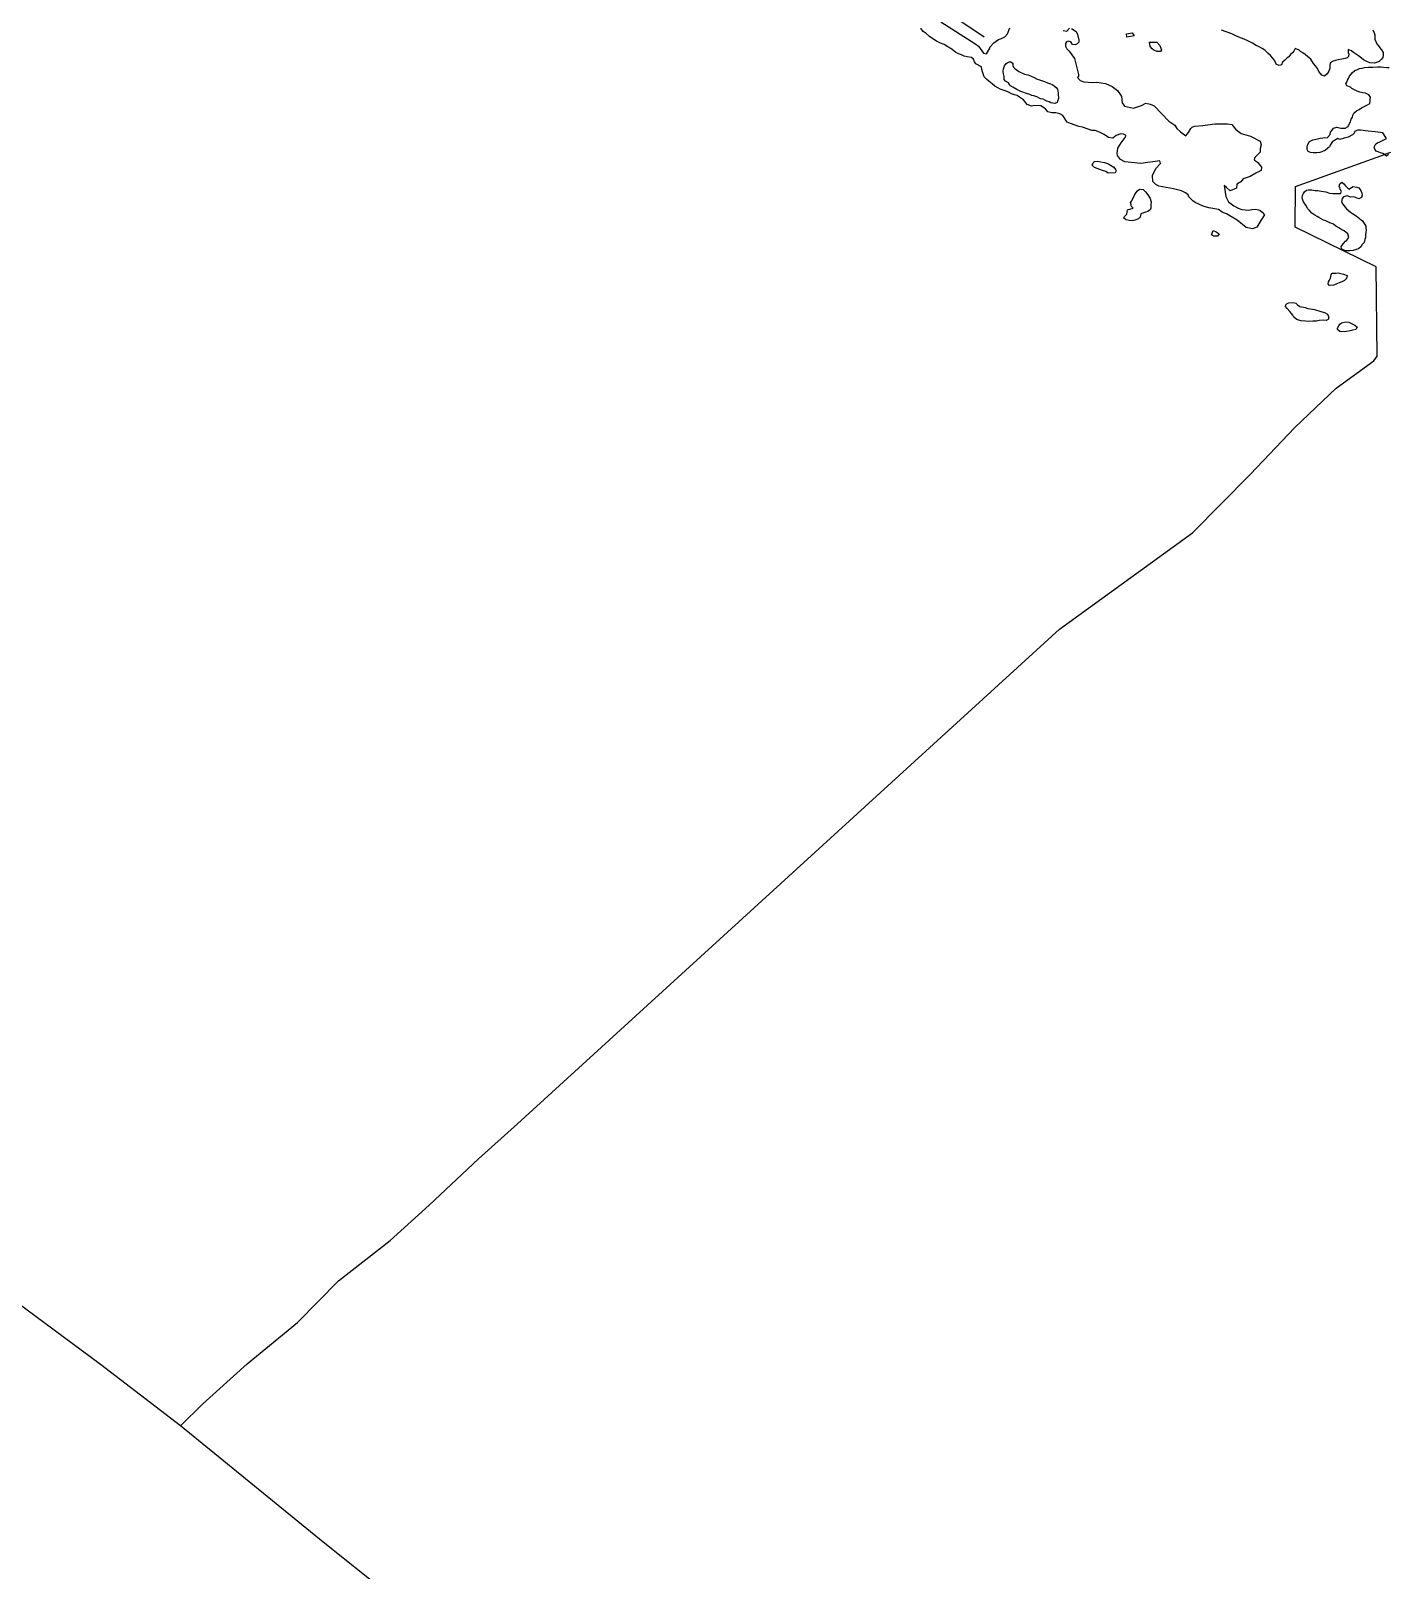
# Model space of a CAD drawing. Header units: metres. Extents: x 13.21 to 19.52, y 42.14 to 46.62.
# Drawn here: x 15.0151 to 15.2191, y 43.6632 to 43.8948 of the extents above; entities that cross this region are included whole.
import ezdxf

# ---------------------------------------------------------------- set-up
doc = ezdxf.new("R2010")
doc.units = ezdxf.units.M
doc.header["$MEASUREMENT"] = 0
for name, color, linetype in [('CESTE', 5, 'Continuous'), ('granica', 2, 'Continuous'), ('hr', 9, 'Continuous')]:
    doc.layers.add(name, color=color, linetype=linetype)

msp = doc.modelspace()

# ---------------------------------------------------------------- linework, layer by layer
at = {"layer": 'CESTE'}
msp.add_lwpolyline([(15.14727, 43.90145), (15.15849, 43.89386)], dxfattribs=at)
at = {"layer": 'granica'}
for points in [[(15.0376, 43.68496), (15.04096, 43.68828), (15.04761, 43.69429), (15.05518, 43.70048), (15.06135, 43.70677), (15.06913, 43.71283), (15.075, 43.71816), (15.08242, 43.72511), (15.08828, 43.73037), (15.16981, 43.8048), (15.1898, 43.8193), (15.19851, 43.82804), (15.20523, 43.83514), (15.21144, 43.84104), (15.21711, 43.84517), (15.2176, 43.84586), (15.21743, 43.85927), (15.20529, 43.86526), (15.20532, 43.87137), (15.21873, 43.87616), (15.21901, 43.87596), (15.2193, 43.87622)], [(15.08169, 43.64938), (15.05853, 43.66792), (15.0376, 43.68496), (15.02555, 43.69419), (15.00462, 43.70966)]]:
    msp.add_lwpolyline(points, dxfattribs=at)
at = {"layer": 'hr'}
for points in [[(15.17163, 43.89512), (15.17233, 43.89469), (15.17255, 43.89423), (15.17274, 43.89338), (15.17271, 43.89306), (15.17249, 43.89281), (15.1722, 43.8927), (15.17176, 43.89272), (15.1715, 43.89315), (15.17115, 43.89324), (15.17087, 43.89312), (15.17072, 43.89287), (15.17074, 43.89248), (15.1709, 43.8921), (15.17129, 43.89175), (15.17208, 43.89064), (15.17266, 43.88823), (15.17269, 43.88798), (15.17253, 43.88776), (15.17294, 43.88731), (15.17349, 43.88713), (15.17482, 43.88702), (15.17542, 43.88705), (15.17675, 43.88684), (15.17773, 43.88643), (15.17856, 43.88581), (15.17901, 43.88515), (15.17913, 43.88492), (15.17927, 43.88398), (15.17958, 43.88346), (15.18006, 43.88334), (15.18095, 43.88315), (15.18214, 43.88356), (15.18279, 43.8839), (15.18348, 43.88374), (15.18406, 43.88349), (15.18625, 43.8812), (15.18719, 43.88059), (15.18749, 43.88009), (15.18803, 43.8796), (15.18882, 43.87901), (15.18923, 43.87947), (15.18957, 43.88009), (15.18979, 43.88029), (15.19014, 43.88045), (15.1914, 43.88056), (15.1932, 43.88078), (15.19511, 43.88082), (15.19573, 43.88071), (15.19633, 43.87993), (15.19716, 43.87936), (15.19855, 43.87895), (15.19998, 43.87817), (15.20014, 43.87765), (15.19999, 43.8771), (15.19999, 43.87653), (15.19919, 43.87575), (15.19912, 43.87538), (15.19967, 43.87496), (15.20018, 43.87429), (15.20013, 43.87377), (15.19936, 43.8734), (15.19848, 43.87288), (15.19745, 43.87251), (15.19708, 43.87206), (15.19647, 43.87171), (15.19642, 43.87113), (15.19549, 43.87072), (15.19495, 43.87121), (15.19457, 43.87151), (15.19482, 43.86986), (15.19502, 43.86945), (15.19524, 43.86909), (15.19606, 43.86845), (15.19667, 43.86812), (15.19727, 43.86792), (15.19825, 43.8678), (15.19876, 43.86792), (15.19933, 43.86795), (15.19993, 43.86781), (15.20032, 43.86751), (15.20067, 43.8671), (15.20011, 43.86628), (15.19948, 43.86524), (15.19886, 43.86498), (15.19788, 43.86522), (15.19654, 43.86629), (15.19493, 43.86725), (15.19429, 43.86752), (15.19375, 43.86791), (15.19226, 43.86817), (15.19141, 43.86842), (15.19023, 43.86894), (15.18985, 43.8692), (15.18925, 43.86984), (15.18915, 43.87011), (15.18877, 43.87043), (15.18817, 43.87072), (15.18697, 43.87102), (15.18474, 43.87141), (15.18429, 43.87165), (15.18386, 43.87214), (15.18382, 43.87305), (15.18429, 43.87408), (15.18499, 43.87484), (15.18489, 43.87523), (15.18207, 43.87483), (15.17966, 43.87506), (15.17899, 43.87541), (15.17854, 43.87602), (15.17848, 43.87634), (15.17861, 43.87714), (15.17909, 43.87794), (15.17972, 43.87873), (15.17985, 43.87902), (15.17943, 43.87925), (15.17905, 43.87927), (15.17835, 43.87902), (15.17782, 43.87865), (15.17721, 43.87872), (15.17655, 43.8792), (15.17582, 43.87954), (15.17518, 43.87977), (15.1747, 43.87981), (15.17328, 43.88031), (15.17271, 43.8804), (15.17147, 43.88084), (15.17099, 43.88107), (15.17033, 43.88203), (15.16988, 43.88231), (15.16928, 43.88244), (15.16867, 43.88243), (15.16807, 43.8826), (15.16773, 43.88306), (15.16702, 43.88349), (15.16601, 43.88354), (15.1656, 43.88346), (15.16497, 43.88372), (15.16442, 43.88442), (15.16379, 43.88481), (15.16344, 43.88504), (15.16305, 43.88515), (15.16258, 43.88533), (15.16213, 43.88558), (15.16179, 43.8857), (15.16121, 43.88591), (15.16089, 43.88602), (15.16054, 43.8862), (15.16011, 43.88645), (15.15969, 43.88682), (15.15921, 43.88721), (15.15887, 43.88746), (15.15848, 43.88789), (15.15836, 43.88831), (15.15826, 43.88861), (15.15816, 43.88895), (15.1581, 43.88935), (15.15724, 43.88984), (15.15704, 43.89014), (15.1569, 43.89052), (15.15657, 43.89078), (15.15594, 43.89087), (15.15549, 43.891), (15.15508, 43.89116), (15.15455, 43.89139), (15.15419, 43.89157), (15.15349, 43.89212), (15.15304, 43.89237), (15.15245, 43.89271), (15.1519, 43.89294), (15.15133, 43.89321), (15.15076, 43.89357), (15.15026, 43.89392), (15.14977, 43.89438), (15.14933, 43.8947), (15.14896, 43.89518)], [(15.15199, 43.89615), (15.1571, 43.89288), (15.15761, 43.89247), (15.1584, 43.89141), (15.15885, 43.89132), (15.1593, 43.89206), (15.15939, 43.89237), (15.15996, 43.89299), (15.16066, 43.8935), (15.1611, 43.89361), (15.16161, 43.89387), (15.16198, 43.89435), (15.16236, 43.89522)], [(15.17039, 43.89486), (15.1709, 43.89475), (15.17131, 43.89517)], [(15.21695, 43.89496), (15.21717, 43.89446), (15.21727, 43.89416), (15.21724, 43.89352), (15.21739, 43.89316), (15.21753, 43.89283), (15.21781, 43.89254), (15.218, 43.89221), (15.21826, 43.89192), (15.21848, 43.89151), (15.21848, 43.89114), (15.21844, 43.89075), (15.21819, 43.89048), (15.21788, 43.89018), (15.21718, 43.88993), (15.21648, 43.88999), (15.21604, 43.89018), (15.21553, 43.89041), (15.21524, 43.89066), (15.21477, 43.89102), (15.21436, 43.89132), (15.21404, 43.89155), (15.21372, 43.8918), (15.21324, 43.89196), (15.21322, 43.89155), (15.21334, 43.89129), (15.21328, 43.89093), (15.21311, 43.89073), (15.21277, 43.89061), (15.21229, 43.8905), (15.21172, 43.89041), (15.21135, 43.89034), (15.21096, 43.8902), (15.21052, 43.88997), (15.21048, 43.88954), (15.21046, 43.88917), (15.21033, 43.88871), (15.21008, 43.88832), (15.20969, 43.88795), (15.20928, 43.88813), (15.20881, 43.88868), (15.20862, 43.8891), (15.20833, 43.8895), (15.20802, 43.88985), (15.20779, 43.89026), (15.2076, 43.89051), (15.20719, 43.8909), (15.20678, 43.89124), (15.2064, 43.8915), (15.20607, 43.8917), (15.20585, 43.89187), (15.20528, 43.89214), (15.20507, 43.89175), (15.2049, 43.89154), (15.20455, 43.89122), (15.2043, 43.8909), (15.20405, 43.89072), (15.20373, 43.89039), (15.20338, 43.89007), (15.20323, 43.88968), (15.20288, 43.88955), (15.20243, 43.88978), (15.20221, 43.89025), (15.20189, 43.89067), (15.20158, 43.89106), (15.20116, 43.89144), (15.20072, 43.89186), (15.20028, 43.89213), (15.19977, 43.89243), (15.19942, 43.89259), (15.19885, 43.89293), (15.19815, 43.89329), (15.19758, 43.89355), (15.19681, 43.89382), (15.19624, 43.8941), (15.19573, 43.89434), (15.19417, 43.89487)], [(15.21963, 43.87648), (15.21873, 43.87616), (15.21846, 43.87633), (15.21811, 43.87643), (15.21777, 43.87659), (15.21746, 43.87671), (15.21726, 43.877), (15.21713, 43.8773), (15.21724, 43.87751), (15.21742, 43.87778), (15.21765, 43.87794), (15.218, 43.87807), (15.21831, 43.87823), (15.21859, 43.87838), (15.21901, 43.8786), (15.21846, 43.87944), (15.21732, 43.8796), (15.21623, 43.87969), (15.21509, 43.87986), (15.21469, 43.87982), (15.21418, 43.87963), (15.21412, 43.8794), (15.21389, 43.87912), (15.21326, 43.87878), (15.21263, 43.87866), (15.21199, 43.87846), (15.21171, 43.87857), (15.2112, 43.8783), (15.21089, 43.87814), (15.21054, 43.87759), (15.21042, 43.87736), (15.21019, 43.87715), (15.20982, 43.87686), (15.20927, 43.87658), (15.20896, 43.87647), (15.20855, 43.87642), (15.20797, 43.87646), (15.20759, 43.87651), (15.20724, 43.87664), (15.20708, 43.87694), (15.20708, 43.87728), (15.20714, 43.87752), (15.20721, 43.87779), (15.20743, 43.87814), (15.20791, 43.87839), (15.20844, 43.8785), (15.20901, 43.87862), (15.20942, 43.87867), (15.21012, 43.87874), (15.21053, 43.87921), (15.2106, 43.87954), (15.21082, 43.87985), (15.21101, 43.88015), (15.21155, 43.88031), (15.21212, 43.88013), (15.21279, 43.88013), (15.21323, 43.8804), (15.21339, 43.88075), (15.21358, 43.8811), (15.2137, 43.8815), (15.21387, 43.88182), (15.21393, 43.88212), (15.21408, 43.88242), (15.21449, 43.88276), (15.21488, 43.88297), (15.21525, 43.88322), (15.21573, 43.88343), (15.21614, 43.88364), (15.21649, 43.88386), (15.21653, 43.88419), (15.21653, 43.88448), (15.21662, 43.88483), (15.21637, 43.88517), (15.21586, 43.88542), (15.21547, 43.88547), (15.215, 43.88558), (15.21459, 43.88571), (15.21411, 43.88595), (15.21379, 43.8861), (15.21357, 43.88629), (15.21304, 43.88652), (15.2129, 43.88681), (15.21303, 43.88706), (15.21313, 43.88739), (15.21328, 43.88764), (15.21344, 43.88796), (15.21367, 43.88825), (15.21388, 43.88853), (15.21423, 43.8888), (15.21455, 43.88894), (15.21496, 43.8891), (15.21537, 43.88919), (15.21572, 43.88926), (15.21632, 43.88934), (15.21693, 43.88931), (15.21765, 43.88936), (15.21822, 43.88936), (15.21855, 43.88933), (15.21902, 43.88929), (15.21943, 43.88927)]]:
    msp.add_lwpolyline(points, dxfattribs=at)
for points in [[(15.17997, 43.89383), (15.17991, 43.89432), (15.18073, 43.89447), (15.18105, 43.89401), (15.17997, 43.89383)], [(15.18501, 43.89166), (15.18444, 43.89168), (15.18401, 43.89186), (15.18375, 43.89209), (15.18344, 43.89244), (15.18334, 43.89308), (15.18445, 43.89306), (15.18489, 43.89257), (15.18505, 43.89218), (15.18514, 43.89191), (15.18501, 43.89166)], [(15.16457, 43.88829), (15.16508, 43.88815), (15.16546, 43.88802), (15.166, 43.88779), (15.16645, 43.88751), (15.16683, 43.88742), (15.16728, 43.88727), (15.16757, 43.88717), (15.168, 43.88697), (15.16845, 43.88679), (15.16871, 43.88669), (15.16902, 43.88649), (15.16934, 43.88626), (15.1695, 43.88601), (15.16956, 43.88569), (15.1696, 43.88541), (15.1696, 43.88507), (15.16966, 43.88482), (15.16966, 43.88459), (15.16954, 43.88422), (15.16945, 43.884), (15.16912, 43.88384), (15.16853, 43.88397), (15.16824, 43.88413), (15.16792, 43.88422), (15.16735, 43.8845), (15.16694, 43.88456), (15.16639, 43.88484), (15.16598, 43.88502), (15.16565, 43.88507), (15.16534, 43.88522), (15.16483, 43.88538), (15.16432, 43.88556), (15.16398, 43.88568), (15.16339, 43.88595), (15.16282, 43.88632), (15.16244, 43.88652), (15.16231, 43.88673), (15.16213, 43.88696), (15.1617, 43.8872), (15.16152, 43.88748), (15.16148, 43.88794), (15.16138, 43.88833), (15.16136, 43.88865), (15.16139, 43.88909), (15.16157, 43.88952), (15.16182, 43.88987), (15.16205, 43.89), (15.1624, 43.89018), (15.16282, 43.88991), (15.16282, 43.88957), (15.16288, 43.88934), (15.16307, 43.88916), (15.16329, 43.88898), (15.16371, 43.88868), (15.16457, 43.88829)], [(15.17713, 43.87337), (15.17678, 43.87362), (15.17627, 43.87377), (15.17589, 43.87391), (15.17509, 43.87423), (15.17475, 43.87458), (15.17487, 43.87492), (15.1751, 43.87512), (15.17557, 43.87517), (15.17602, 43.87506), (15.17661, 43.87499), (15.17718, 43.87476), (15.17751, 43.8746), (15.17798, 43.87426), (15.17826, 43.87394), (15.17836, 43.87375), (15.17818, 43.87341), (15.17713, 43.87337)], [(15.20951, 43.87062), (15.20986, 43.87057), (15.21043, 43.87039), (15.21094, 43.8703), (15.21137, 43.8703), (15.21211, 43.87034), (15.21226, 43.87062), (15.21205, 43.87095), (15.21197, 43.87117), (15.21191, 43.87144), (15.21198, 43.87179), (15.21229, 43.872), (15.21257, 43.87179), (15.21283, 43.87149), (15.21333, 43.87097), (15.214, 43.87136), (15.21455, 43.87127), (15.21484, 43.87115), (15.21514, 43.87079), (15.21531, 43.87037), (15.21534, 43.87005), (15.21524, 43.86973), (15.21482, 43.86951), (15.21411, 43.8698), (15.21364, 43.86977), (15.21309, 43.86996), (15.21255, 43.86982), (15.21233, 43.86957), (15.21226, 43.86906), (15.21246, 43.86872), (15.21281, 43.86824), (15.21297, 43.86801), (15.21357, 43.86749), (15.21389, 43.86732), (15.21442, 43.86694), (15.21497, 43.86658), (15.21519, 43.86637), (15.21538, 43.86619), (15.21554, 43.86598), (15.21576, 43.86568), (15.21588, 43.86541), (15.21592, 43.86509), (15.21596, 43.86484), (15.21592, 43.86445), (15.21583, 43.86408), (15.21583, 43.86369), (15.21576, 43.86341), (15.21564, 43.86296), (15.21535, 43.86264), (15.21516, 43.86229), (15.21481, 43.86202), (15.21444, 43.86188), (15.21399, 43.86177), (15.21348, 43.86172), (15.21288, 43.8617), (15.2124, 43.86188), (15.21225, 43.86206), (15.21218, 43.86236), (15.21253, 43.8628), (15.21282, 43.86314), (15.21304, 43.8633), (15.21335, 43.86369), (15.21317, 43.86427), (15.21262, 43.8647), (15.21231, 43.86483), (15.21186, 43.86515), (15.21138, 43.86543), (15.21101, 43.8657), (15.21046, 43.86593), (15.20989, 43.86621), (15.20954, 43.86632), (15.20916, 43.8665), (15.20885, 43.8667), (15.20856, 43.86687), (15.20821, 43.86707), (15.20779, 43.86735), (15.20742, 43.86776), (15.20714, 43.86808), (15.20694, 43.86849), (15.20671, 43.86876), (15.20647, 43.86915), (15.20637, 43.86947), (15.20631, 43.86972), (15.20637, 43.87002), (15.2065, 43.8703), (15.20668, 43.87055), (15.20697, 43.8708), (15.20728, 43.87087), (15.20779, 43.87089), (15.20826, 43.87078), (15.20865, 43.87075), (15.20951, 43.87062)], [(15.1811, 43.87007), (15.18135, 43.87049), (15.18154, 43.87074), (15.18186, 43.87096), (15.1824, 43.87092), (15.18275, 43.87056), (15.18313, 43.87012), (15.18348, 43.86955), (15.1836, 43.86904), (15.18357, 43.86861), (15.18357, 43.86809), (15.18345, 43.86784), (15.1831, 43.8676), (15.18275, 43.86749), (15.18203, 43.86728), (15.18196, 43.86678), (15.18168, 43.86653), (15.18117, 43.8663), (15.18075, 43.86623), (15.18032, 43.86625), (15.17987, 43.86637), (15.17952, 43.86659), (15.17961, 43.86687), (15.17996, 43.86719), (15.18002, 43.86758), (15.18003, 43.86788), (15.18088, 43.86809), (15.18066, 43.86838), (15.1806, 43.86863), (15.1805, 43.86895), (15.18069, 43.86923), (15.1811, 43.87007)], [(15.19293, 43.86474), (15.1934, 43.86456), (15.19382, 43.86424), (15.1936, 43.86392), (15.19299, 43.8639), (15.1927, 43.8641), (15.19293, 43.86474)], [(15.21254, 43.85817), (15.21308, 43.85797), (15.21298, 43.85753), (15.21267, 43.85724), (15.21228, 43.85705), (15.21191, 43.85689), (15.21162, 43.85678), (15.21109, 43.85655), (15.21039, 43.85646), (15.21023, 43.85673), (15.21029, 43.85701), (15.21044, 43.85726), (15.21057, 43.85756), (15.21061, 43.85783), (15.21069, 43.85808), (15.2108, 43.85833), (15.21139, 43.85836), (15.21172, 43.85838), (15.21254, 43.85817)], [(15.20912, 43.85259), (15.20969, 43.85243), (15.21011, 43.85216), (15.2103, 43.85183), (15.21027, 43.85142), (15.20995, 43.85121), (15.20948, 43.85126), (15.2089, 43.85121), (15.20846, 43.8511), (15.20792, 43.8511), (15.20732, 43.85105), (15.20681, 43.8511), (15.20618, 43.85118), (15.20561, 43.8513), (15.20535, 43.85148), (15.20506, 43.85173), (15.20491, 43.85201), (15.20472, 43.85227), (15.20449, 43.85256), (15.20408, 43.85301), (15.20382, 43.85331), (15.20386, 43.85355), (15.20405, 43.85377), (15.20434, 43.85386), (15.20493, 43.85393), (15.20538, 43.85382), (15.20563, 43.85359), (15.20599, 43.85332), (15.20675, 43.85315), (15.20716, 43.85304), (15.20757, 43.85297), (15.2082, 43.85288), (15.20912, 43.85259)], [(15.21424, 43.85053), (15.21461, 43.85019), (15.2144, 43.84987), (15.21395, 43.84976), (15.21354, 43.84964), (15.213, 43.84957), (15.21262, 43.8495), (15.21198, 43.84957), (15.21164, 43.84987), (15.21164, 43.85007), (15.21182, 43.85043), (15.21199, 43.85067), (15.21226, 43.85087), (15.21268, 43.85096), (15.213, 43.85101), (15.21334, 43.85099), (15.21424, 43.85053)]]:
    msp.add_lwpolyline(points, close=True, dxfattribs=at)

doc.saveas('drawing.dxf')
